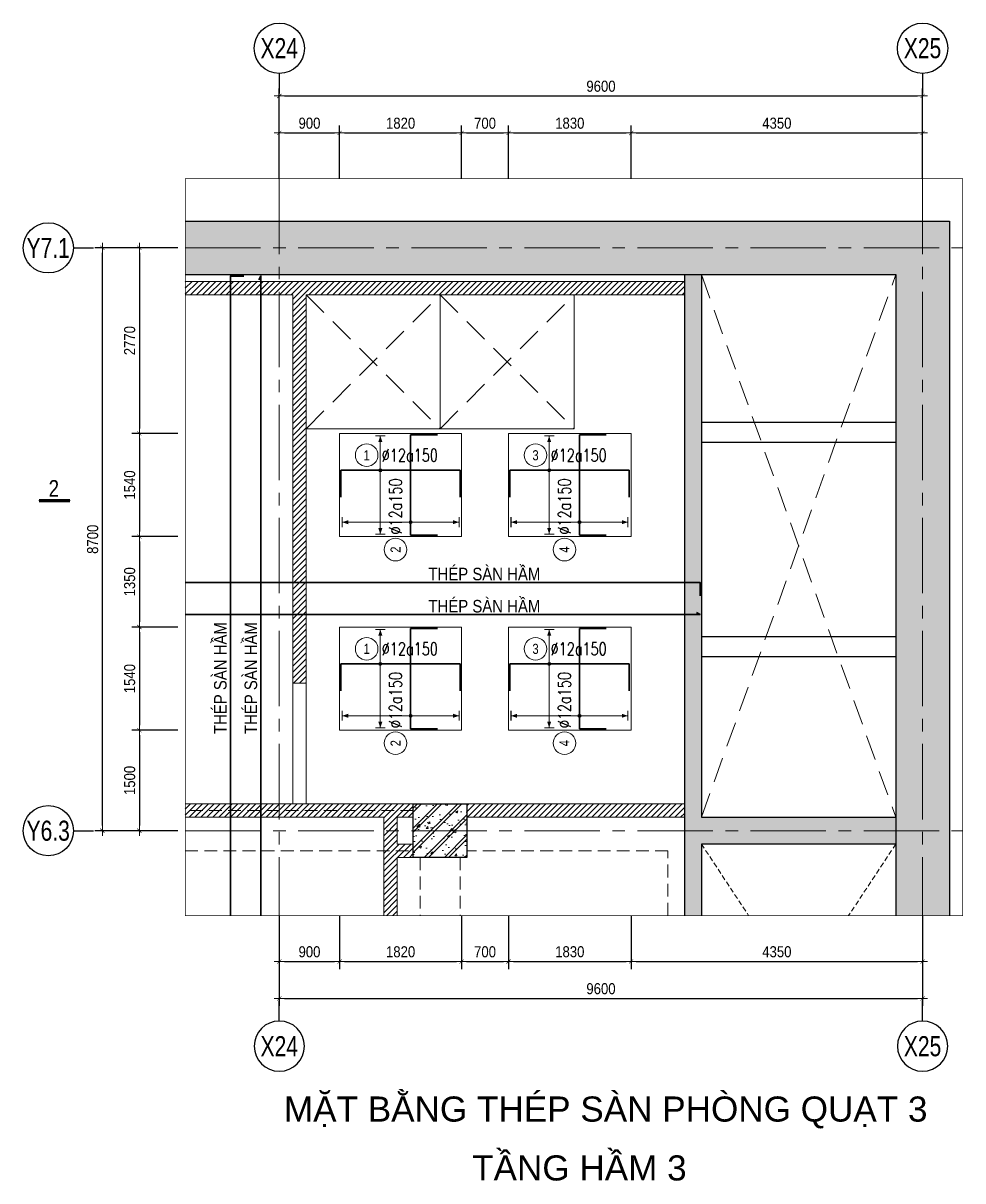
# Model space of a CAD drawing. Extents: x 517991 to 692152, y -83926 to 3506.
# Drawn here: x 517991 to 532014, y -61223 to -43942 of the extents above; entities that cross this region are included whole.
import ezdxf
from ezdxf.enums import TextEntityAlignment as Align

# ---------------------------------------------------------------- set-up
doc = ezdxf.new("R2010")
doc.units = 0
doc.header["$LTSCALE"] = 300
doc.header["$MEASUREMENT"] = 0
for name, pattern in [('CENTER2', [1.125, 0.75, -0.125, 0.125, -0.125]), ('DASHED2', [0.375, 0.25, -0.125]), ('HIDDEN', [0.375, 0.25, -0.125]), ('HIDDEN2', [4.7625, 3.175, -1.5875])]:
    doc.linetypes.add(name, pattern=pattern)
doc.layers.get('0').update_dxf_attribs({"linetype": 'CONTINUOUS'})
doc.layers.get('DEFPOINTS').update_dxf_attribs({"linetype": 'CONTINUOUS'})
for name, color, linetype, lineweight in [('00-TT.Dim', 8, 'CONTINUOUS', 13), ('B-CONTOUR2', 2, 'CONTINUOUS', 40), ('kata_thep - V', 2, 'CONTINUOUS', 35), ('NDC_S_AXIS', 5, 'CENTER2', 15), ('NDC_S_BEAM', 3, 'HIDDEN2', 20), ('NDC_S_DIM', 1, 'CONTINUOUS', 15), ('NDC_S_OPENING', 5, 'DASHED2', 15), ('NDC_S_REBAR', 4, 'CONTINUOUS', 35), ('NDC_S_SLAB', 2, 'CONTINUOUS', 18), ('NDC_S_VN TEXT', 7, 'CONTINUOUS', 9), ('NDC_S_WALL', 6, 'CONTINUOUS', 25)]:
    doc.layers.add(name, color=color, linetype=linetype, lineweight=lineweight)
doc.layers.add('A-SYM', color=7, linetype='CONTINUOUS')
doc.layers.add('NDC_S-COLUMN', color=4, linetype='CONTINUOUS')
doc.styles.add('ARIAL', font='arial.ttf', dxfattribs={"width": 0.8})
doc.styles.add('Heerim', font='', dxfattribs={"width": 0.8})
doc.styles.add('NDC_ARIAL', font='arial.ttf', dxfattribs={"width": 0.85})
doc.styles.add('NDC_ROMANS', font='romans.shx', dxfattribs={"width": 0.8})
doc.styles.get("Standard").update_dxf_attribs({"font": 'arial.ttf'})
doc.styles.get('Heerim').set_extended_font_data('Dotum')
doc.dimstyles.new('NDC_1-75', dxfattribs={"dimscale": 75, "dimtxt": 2.2, "dimasz": 1, "dimexe": 1.5, "dimexo": 0, "dimgap": 0.8, "dimtad": 1, "dimdec": 0, "dimdsep": 46, "dimtxsty": 'NDC_ARIAL', "dimblk": 'DIMMARK', "dimcen": 49999.938995, "dimdle": 1.5, "dimclrd": 1, "dimclre": 1, "dimclrt": 3, "dimadec": 0, "dimazin": 0, "dimtfac": 1, "dimtdec": 0, "dimtix": 1, "dimtmove": 1, "dimatfit": 3, "dimfxl": 1, "dimarcsym": 0})
pattern_1 = [(50, (-205660.52, -36898.2), (358.63009, -31.37607), [37.5, -412.5]), (355, (-205660.52, -36898.2), (-69.37567, 376.09607), [30, -330]), (100.4514, (-205630.64, -36900.8), (289.25469, 344.71977), [31.8701, -350.57106]), (46.1842, (-205660.52, -36798.2), (533.62052, -82.7595), [56.25, -618.75]), (96.6356, (-205616.06, -36805.1), (467.33135, 487.05894), [47.80514, -525.8565]), (351.1842, (-205660.5, -36798.2), (467.33097, 487.0593), [45, -495]), (21, (-205610.52, -36823.2), (298.45353, -201.30945), [37.5, -412.5]), (326, (-205610.52, -36823.2), (121.65767, 362.57502), [30, -330]), (71.4514, (-205585.65, -36839.96), (420.11131, 161.26525), [31.8701, -350.57106]), (37.5, (-205660.52, -36898.19), (6.079928, 166.446927), [0, -326, 0, -335, 0, -331.25]), (7.5, (-205660.52, -36898.19), (131.53477, 197.205856), [0, -191, 0, -318.5, 0, -126.25]), (327.5, (-205772.02, -36898.19), (266.911218, -11.277436), [0, -125, 0, -390, 0, -517.5]), (317.5, (-205822.02, -36898.2), (291.593085, 50.05249), [0, -162.5, 0, -259, 0, -367.5]), (45, (-205660.52, -36898.19), (-150.26019, 150.26019), []), (45, (-205660.52, -36836.94), (-150.26019, 150.26019), [])]

# ---------------------------------------------------------------- blocks, each defined once
blk = doc.blocks.new('*U1')
for q in [(0, 0), (0, 2)]:
    blk.add_line((0, 4), q)
blk.add_circle((0, 9), 5)
at = {"style": 'Heerim', "width": 0.8}
blk.add_attdef('NO', text='', height=4, dxfattribs=at).set_placement((-0.01, 9.02), align=Align.MIDDLE_CENTER)
blk = doc.blocks.new('DIMMARK')
at = {"layer": 'NDC_S_DIM', "color": 1}
blk.add_line((-1.5, 0), (1, 0), dxfattribs=at)
at = {"layer": 'NDC_S_DIM', "color": 2, "const_width": 0.1}
blk.add_lwpolyline([(-0.42, -0.42), (0.42, 0.42)], dxfattribs=at)
blk = doc.blocks.new('*D266')
at = {"layer": 'DEFPOINTS', "color": 0, "transparency": 16777216}
for p in [(520299, -47296), (519725, -50066), (520299, -50066)]:
    blk.add_point(p, dxfattribs=at)
at = {"layer": 'NDC_S_DIM', "color": 1, "lineweight": -2, "transparency": 16777216}
for p, q in [((520299, -47296), (519613, -47296)), ((519725, -47371), (519725, -49991)), ((520299, -50066), (519613, -50066))]:
    blk.add_line(p, q, dxfattribs=at)
at = {"layer": 'NDC_S_DIM', "color": 1, "lineweight": -2, "transparency": 16777216, "xscale": 75, "yscale": 75, "zscale": 75}
for p, rotation in [((519725, -47296), 90), ((519725, -50066), 270)]:
    blk.add_blockref('DIMMARK', p, dxfattribs=dict(at, rotation=rotation))
at = {"layer": 'NDC_S_DIM', "color": 3, "transparency": 16777216, "insert": (519581, -48681), "char_height": 165, "attachment_point": 5, "rotation": 90, "style": 'NDC_ARIAL'}
blk.add_mtext('2770', dxfattribs=at)
blk = doc.blocks.new('*D267')
at = {"layer": 'DEFPOINTS', "color": 0, "transparency": 16777216}
for p in [(520299, -50066), (519725, -51606), (520299, -51606)]:
    blk.add_point(p, dxfattribs=at)
at = {"layer": 'NDC_S_DIM', "color": 1, "lineweight": -2, "transparency": 16777216}
for p, q in [((520299, -50066), (519613, -50066)), ((519725, -50141), (519725, -51531)), ((520299, -51606), (519613, -51606))]:
    blk.add_line(p, q, dxfattribs=at)
at = {"layer": 'NDC_S_DIM', "color": 1, "lineweight": -2, "transparency": 16777216, "xscale": 75, "yscale": 75, "zscale": 75}
for p, rotation in [((519725, -50066), 90), ((519725, -51606), 270)]:
    blk.add_blockref('DIMMARK', p, dxfattribs=dict(at, rotation=rotation))
at = {"layer": 'NDC_S_DIM', "color": 3, "transparency": 16777216, "insert": (519581, -50836), "char_height": 165, "attachment_point": 5, "rotation": 90, "style": 'NDC_ARIAL'}
blk.add_mtext('1540', dxfattribs=at)
blk = doc.blocks.new('*D268')
at = {"layer": 'DEFPOINTS', "color": 0, "transparency": 16777216}
for p in [(520299, -51606), (519725, -52956), (520299, -52956)]:
    blk.add_point(p, dxfattribs=at)
at = {"layer": 'NDC_S_DIM', "color": 1, "lineweight": -2, "transparency": 16777216}
for p, q in [((520299, -51606), (519613, -51606)), ((519725, -51681), (519725, -52881)), ((520299, -52956), (519613, -52956))]:
    blk.add_line(p, q, dxfattribs=at)
at = {"layer": 'NDC_S_DIM', "color": 1, "lineweight": -2, "transparency": 16777216, "xscale": 75, "yscale": 75, "zscale": 75}
for p, rotation in [((519725, -51606), 90), ((519725, -52956), 270)]:
    blk.add_blockref('DIMMARK', p, dxfattribs=dict(at, rotation=rotation))
at = {"layer": 'NDC_S_DIM', "color": 3, "transparency": 16777216, "insert": (519581, -52281), "char_height": 165, "attachment_point": 5, "rotation": 90, "style": 'NDC_ARIAL'}
blk.add_mtext('1350', dxfattribs=at)
blk = doc.blocks.new('*D269')
at = {"layer": 'DEFPOINTS', "color": 0, "transparency": 16777216}
for p in [(520299, -52956), (519725, -54496), (520299, -54496)]:
    blk.add_point(p, dxfattribs=at)
at = {"layer": 'NDC_S_DIM', "color": 1, "lineweight": -2, "transparency": 16777216}
for p, q in [((520299, -52956), (519613, -52956)), ((519725, -53031), (519725, -54421)), ((520299, -54496), (519613, -54496))]:
    blk.add_line(p, q, dxfattribs=at)
at = {"layer": 'NDC_S_DIM', "color": 1, "lineweight": -2, "transparency": 16777216, "xscale": 75, "yscale": 75, "zscale": 75}
for p, rotation in [((519725, -52956), 90), ((519725, -54496), 270)]:
    blk.add_blockref('DIMMARK', p, dxfattribs=dict(at, rotation=rotation))
at = {"layer": 'NDC_S_DIM', "color": 3, "transparency": 16777216, "insert": (519581, -53726), "char_height": 165, "attachment_point": 5, "rotation": 90, "style": 'NDC_ARIAL'}
blk.add_mtext('1540', dxfattribs=at)
blk = doc.blocks.new('*D270')
at = {"layer": 'DEFPOINTS', "color": 0, "transparency": 16777216}
for p in [(520299, -54496), (519725, -55996), (520299, -55996)]:
    blk.add_point(p, dxfattribs=at)
at = {"layer": 'NDC_S_DIM', "color": 1, "lineweight": -2, "transparency": 16777216}
for p, q in [((520299, -54496), (519613, -54496)), ((519725, -54571), (519725, -55921)), ((520299, -55996), (519613, -55996))]:
    blk.add_line(p, q, dxfattribs=at)
at = {"layer": 'NDC_S_DIM', "color": 1, "lineweight": -2, "transparency": 16777216, "xscale": 75, "yscale": 75, "zscale": 75}
for p, rotation in [((519725, -54496), 90), ((519725, -55996), 270)]:
    blk.add_blockref('DIMMARK', p, dxfattribs=dict(at, rotation=rotation))
at = {"layer": 'NDC_S_DIM', "color": 3, "transparency": 16777216, "insert": (519581, -55246), "char_height": 165, "attachment_point": 5, "rotation": 90, "style": 'NDC_ARIAL'}
blk.add_mtext('1500', dxfattribs=at)
blk = doc.blocks.new('*D271')
at = {"layer": 'DEFPOINTS', "color": 0, "transparency": 16777216}
for p in [(519173, -47296), (520299, -47296), (520299, -55996)]:
    blk.add_point(p, dxfattribs=at)
at = {"layer": 'NDC_S_DIM', "color": 1, "lineweight": -2, "transparency": 16777216}
for p, q in [((520299, -47296), (519061, -47296)), ((519173, -55921), (519173, -47371)), ((520299, -55996), (519061, -55996))]:
    blk.add_line(p, q, dxfattribs=at)
at = {"layer": 'NDC_S_DIM', "color": 1, "lineweight": -2, "transparency": 16777216, "xscale": 75, "yscale": 75, "zscale": 75}
for p, rotation in [((519173, -47296), 90), ((519173, -55996), 270)]:
    blk.add_blockref('DIMMARK', p, dxfattribs=dict(at, rotation=rotation))
at = {"layer": 'NDC_S_DIM', "color": 3, "transparency": 16777216, "insert": (519029, -51646), "char_height": 165, "attachment_point": 5, "rotation": 90, "style": 'NDC_ARIAL'}
blk.add_mtext('8700', dxfattribs=at)
blk = doc.blocks.new('*D272')
at = {"layer": 'DEFPOINTS', "color": 0, "transparency": 16777216}
for p in [(522714, -45580), (521814, -46265), (522714, -46265)]:
    blk.add_point(p, dxfattribs=at)
at = {"layer": 'NDC_S_DIM', "color": 1, "lineweight": -2, "transparency": 16777216}
for p, q in [((521814, -46265), (521814, -45468)), ((521889, -45580), (522639, -45580)), ((522714, -46265), (522714, -45468))]:
    blk.add_line(p, q, dxfattribs=at)
at = {"layer": 'NDC_S_DIM', "color": 1, "lineweight": -2, "transparency": 16777216, "xscale": 75, "yscale": 75, "zscale": 75, "rotation": 180}
blk.add_blockref('DIMMARK', (521814, -45580), dxfattribs=at)
at = {"layer": 'NDC_S_DIM', "color": 1, "lineweight": -2, "transparency": 16777216, "xscale": 75, "yscale": 75, "zscale": 75}
blk.add_blockref('DIMMARK', (522714, -45580), dxfattribs=at)
at = {"layer": 'NDC_S_DIM', "color": 3, "transparency": 16777216, "insert": (522264, -45436), "char_height": 165, "attachment_point": 5, "style": 'NDC_ARIAL'}
blk.add_mtext('900', dxfattribs=at)
blk = doc.blocks.new('*D273')
at = {"layer": 'DEFPOINTS', "color": 0, "transparency": 16777216}
for p in [(524534, -45580), (522714, -46265), (524534, -46265)]:
    blk.add_point(p, dxfattribs=at)
at = {"layer": 'NDC_S_DIM', "color": 1, "lineweight": -2, "transparency": 16777216}
for p, q in [((522714, -46265), (522714, -45468)), ((522789, -45580), (524459, -45580)), ((524534, -46265), (524534, -45468))]:
    blk.add_line(p, q, dxfattribs=at)
at = {"layer": 'NDC_S_DIM', "color": 1, "lineweight": -2, "transparency": 16777216, "xscale": 75, "yscale": 75, "zscale": 75, "rotation": 180}
blk.add_blockref('DIMMARK', (522714, -45580), dxfattribs=at)
at = {"layer": 'NDC_S_DIM', "color": 1, "lineweight": -2, "transparency": 16777216, "xscale": 75, "yscale": 75, "zscale": 75}
blk.add_blockref('DIMMARK', (524534, -45580), dxfattribs=at)
at = {"layer": 'NDC_S_DIM', "color": 3, "transparency": 16777216, "insert": (523624, -45436), "char_height": 165, "attachment_point": 5, "style": 'NDC_ARIAL'}
blk.add_mtext('1820', dxfattribs=at)
blk = doc.blocks.new('*D274')
at = {"layer": 'DEFPOINTS', "color": 0, "transparency": 16777216}
for p in [(525234, -45580), (524534, -46265), (525234, -46265)]:
    blk.add_point(p, dxfattribs=at)
at = {"layer": 'NDC_S_DIM', "color": 1, "lineweight": -2, "transparency": 16777216}
for p, q in [((524534, -46265), (524534, -45468)), ((524609, -45580), (525159, -45580)), ((525234, -46265), (525234, -45468))]:
    blk.add_line(p, q, dxfattribs=at)
at = {"layer": 'NDC_S_DIM', "color": 1, "lineweight": -2, "transparency": 16777216, "xscale": 75, "yscale": 75, "zscale": 75, "rotation": 180}
blk.add_blockref('DIMMARK', (524534, -45580), dxfattribs=at)
at = {"layer": 'NDC_S_DIM', "color": 1, "lineweight": -2, "transparency": 16777216, "xscale": 75, "yscale": 75, "zscale": 75}
blk.add_blockref('DIMMARK', (525234, -45580), dxfattribs=at)
at = {"layer": 'NDC_S_DIM', "color": 3, "transparency": 16777216, "insert": (524884, -45436), "char_height": 165, "attachment_point": 5, "style": 'NDC_ARIAL'}
blk.add_mtext('700', dxfattribs=at)
blk = doc.blocks.new('*D275')
at = {"layer": 'DEFPOINTS', "color": 0, "transparency": 16777216}
for p in [(527064, -45580), (525234, -46265), (527064, -46265)]:
    blk.add_point(p, dxfattribs=at)
at = {"layer": 'NDC_S_DIM', "color": 1, "lineweight": -2, "transparency": 16777216}
for p, q in [((525234, -46265), (525234, -45468)), ((525309, -45580), (526989, -45580)), ((527064, -46265), (527064, -45468))]:
    blk.add_line(p, q, dxfattribs=at)
at = {"layer": 'NDC_S_DIM', "color": 1, "lineweight": -2, "transparency": 16777216, "xscale": 75, "yscale": 75, "zscale": 75, "rotation": 180}
blk.add_blockref('DIMMARK', (525234, -45580), dxfattribs=at)
at = {"layer": 'NDC_S_DIM', "color": 1, "lineweight": -2, "transparency": 16777216, "xscale": 75, "yscale": 75, "zscale": 75}
blk.add_blockref('DIMMARK', (527064, -45580), dxfattribs=at)
at = {"layer": 'NDC_S_DIM', "color": 3, "transparency": 16777216, "insert": (526149, -45436), "char_height": 165, "attachment_point": 5, "style": 'NDC_ARIAL'}
blk.add_mtext('1830', dxfattribs=at)
blk = doc.blocks.new('*D276')
at = {"layer": 'DEFPOINTS', "color": 0, "transparency": 16777216}
for p in [(531414, -45580), (527064, -46265), (531414, -46265)]:
    blk.add_point(p, dxfattribs=at)
at = {"layer": 'NDC_S_DIM', "color": 1, "lineweight": -2, "transparency": 16777216}
for p, q in [((527064, -46265), (527064, -45468)), ((527139, -45580), (531339, -45580)), ((531414, -46265), (531414, -45468))]:
    blk.add_line(p, q, dxfattribs=at)
at = {"layer": 'NDC_S_DIM', "color": 1, "lineweight": -2, "transparency": 16777216, "xscale": 75, "yscale": 75, "zscale": 75, "rotation": 180}
blk.add_blockref('DIMMARK', (527064, -45580), dxfattribs=at)
at = {"layer": 'NDC_S_DIM', "color": 1, "lineweight": -2, "transparency": 16777216, "xscale": 75, "yscale": 75, "zscale": 75}
blk.add_blockref('DIMMARK', (531414, -45580), dxfattribs=at)
at = {"layer": 'NDC_S_DIM', "color": 3, "transparency": 16777216, "insert": (529239, -45436), "char_height": 165, "attachment_point": 5, "style": 'NDC_ARIAL'}
blk.add_mtext('4350', dxfattribs=at)
blk = doc.blocks.new('*D277')
at = {"layer": 'DEFPOINTS', "color": 0, "transparency": 16777216}
for p in [(531414, -45029), (521814, -46265), (531414, -46265)]:
    blk.add_point(p, dxfattribs=at)
at = {"layer": 'NDC_S_DIM', "color": 1, "lineweight": -2, "transparency": 16777216}
for p, q in [((521814, -46265), (521814, -44916)), ((531414, -46265), (531414, -44916)), ((521889, -45029), (531339, -45029))]:
    blk.add_line(p, q, dxfattribs=at)
at = {"layer": 'NDC_S_DIM', "color": 1, "lineweight": -2, "transparency": 16777216, "xscale": 75, "yscale": 75, "zscale": 75, "rotation": 180}
blk.add_blockref('DIMMARK', (521814, -45029), dxfattribs=at)
at = {"layer": 'NDC_S_DIM', "color": 1, "lineweight": -2, "transparency": 16777216, "xscale": 75, "yscale": 75, "zscale": 75}
blk.add_blockref('DIMMARK', (531414, -45029), dxfattribs=at)
at = {"layer": 'NDC_S_DIM', "color": 3, "transparency": 16777216, "insert": (526614, -44884), "char_height": 165, "attachment_point": 5, "style": 'NDC_ARIAL'}
blk.add_mtext('9600', dxfattribs=at)
blk = doc.blocks.new('*D279')
at = {"layer": 'DEFPOINTS', "color": 0, "transparency": 16777216}
for p in [(521814, -57265), (522714, -57265), (522714, -57949)]:
    blk.add_point(p, dxfattribs=at)
at = {"layer": 'NDC_S_DIM', "color": 1, "lineweight": -2, "transparency": 16777216}
for p, q in [((521814, -57265), (521814, -58061)), ((522714, -57265), (522714, -58061)), ((521889, -57949), (522639, -57949))]:
    blk.add_line(p, q, dxfattribs=at)
at = {"layer": 'NDC_S_DIM', "color": 1, "lineweight": -2, "transparency": 16777216, "xscale": 75, "yscale": 75, "zscale": 75, "rotation": 180}
blk.add_blockref('DIMMARK', (521814, -57949), dxfattribs=at)
at = {"layer": 'NDC_S_DIM', "color": 1, "lineweight": -2, "transparency": 16777216, "xscale": 75, "yscale": 75, "zscale": 75}
blk.add_blockref('DIMMARK', (522714, -57949), dxfattribs=at)
at = {"layer": 'NDC_S_DIM', "color": 3, "transparency": 16777216, "insert": (522264, -57805), "char_height": 165, "attachment_point": 5, "style": 'NDC_ARIAL'}
blk.add_mtext('900', dxfattribs=at)
blk = doc.blocks.new('*D280')
at = {"layer": 'DEFPOINTS', "color": 0, "transparency": 16777216}
for p in [(522714, -57265), (524534, -57265), (524534, -57949)]:
    blk.add_point(p, dxfattribs=at)
at = {"layer": 'NDC_S_DIM', "color": 1, "lineweight": -2, "transparency": 16777216}
for p, q in [((522714, -57265), (522714, -58061)), ((524534, -57265), (524534, -58061)), ((522789, -57949), (524459, -57949))]:
    blk.add_line(p, q, dxfattribs=at)
at = {"layer": 'NDC_S_DIM', "color": 1, "lineweight": -2, "transparency": 16777216, "xscale": 75, "yscale": 75, "zscale": 75, "rotation": 180}
blk.add_blockref('DIMMARK', (522714, -57949), dxfattribs=at)
at = {"layer": 'NDC_S_DIM', "color": 1, "lineweight": -2, "transparency": 16777216, "xscale": 75, "yscale": 75, "zscale": 75}
blk.add_blockref('DIMMARK', (524534, -57949), dxfattribs=at)
at = {"layer": 'NDC_S_DIM', "color": 3, "transparency": 16777216, "insert": (523624, -57805), "char_height": 165, "attachment_point": 5, "style": 'NDC_ARIAL'}
blk.add_mtext('1820', dxfattribs=at)
blk = doc.blocks.new('*D281')
at = {"layer": 'DEFPOINTS', "color": 0, "transparency": 16777216}
for p in [(524534, -57265), (525234, -57265), (525234, -57949)]:
    blk.add_point(p, dxfattribs=at)
at = {"layer": 'NDC_S_DIM', "color": 1, "lineweight": -2, "transparency": 16777216}
for p, q in [((524534, -57265), (524534, -58061)), ((525234, -57265), (525234, -58061)), ((524609, -57949), (525159, -57949))]:
    blk.add_line(p, q, dxfattribs=at)
at = {"layer": 'NDC_S_DIM', "color": 1, "lineweight": -2, "transparency": 16777216, "xscale": 75, "yscale": 75, "zscale": 75, "rotation": 180}
blk.add_blockref('DIMMARK', (524534, -57949), dxfattribs=at)
at = {"layer": 'NDC_S_DIM', "color": 1, "lineweight": -2, "transparency": 16777216, "xscale": 75, "yscale": 75, "zscale": 75}
blk.add_blockref('DIMMARK', (525234, -57949), dxfattribs=at)
at = {"layer": 'NDC_S_DIM', "color": 3, "transparency": 16777216, "insert": (524884, -57805), "char_height": 165, "attachment_point": 5, "style": 'NDC_ARIAL'}
blk.add_mtext('700', dxfattribs=at)
blk = doc.blocks.new('*D282')
at = {"layer": 'DEFPOINTS', "color": 0, "transparency": 16777216}
for p in [(525234, -57265), (527064, -57265), (527064, -57949)]:
    blk.add_point(p, dxfattribs=at)
at = {"layer": 'NDC_S_DIM', "color": 1, "lineweight": -2, "transparency": 16777216}
for p, q in [((525234, -57265), (525234, -58061)), ((527064, -57265), (527064, -58061)), ((525309, -57949), (526989, -57949))]:
    blk.add_line(p, q, dxfattribs=at)
at = {"layer": 'NDC_S_DIM', "color": 1, "lineweight": -2, "transparency": 16777216, "xscale": 75, "yscale": 75, "zscale": 75, "rotation": 180}
blk.add_blockref('DIMMARK', (525234, -57949), dxfattribs=at)
at = {"layer": 'NDC_S_DIM', "color": 1, "lineweight": -2, "transparency": 16777216, "xscale": 75, "yscale": 75, "zscale": 75}
blk.add_blockref('DIMMARK', (527064, -57949), dxfattribs=at)
at = {"layer": 'NDC_S_DIM', "color": 3, "transparency": 16777216, "insert": (526149, -57804), "char_height": 165, "attachment_point": 5, "style": 'NDC_ARIAL'}
blk.add_mtext('1830', dxfattribs=at)
blk = doc.blocks.new('*D283')
at = {"layer": 'DEFPOINTS', "color": 0, "transparency": 16777216}
for p in [(527064, -57265), (531414, -57265), (531414, -57949)]:
    blk.add_point(p, dxfattribs=at)
at = {"layer": 'NDC_S_DIM', "color": 1, "lineweight": -2, "transparency": 16777216}
for p, q in [((527064, -57265), (527064, -58061)), ((531414, -57265), (531414, -58061)), ((527139, -57949), (531339, -57949))]:
    blk.add_line(p, q, dxfattribs=at)
at = {"layer": 'NDC_S_DIM', "color": 1, "lineweight": -2, "transparency": 16777216, "xscale": 75, "yscale": 75, "zscale": 75, "rotation": 180}
blk.add_blockref('DIMMARK', (527064, -57949), dxfattribs=at)
at = {"layer": 'NDC_S_DIM', "color": 1, "lineweight": -2, "transparency": 16777216, "xscale": 75, "yscale": 75, "zscale": 75}
blk.add_blockref('DIMMARK', (531414, -57949), dxfattribs=at)
at = {"layer": 'NDC_S_DIM', "color": 3, "transparency": 16777216, "insert": (529239, -57804), "char_height": 165, "attachment_point": 5, "style": 'NDC_ARIAL'}
blk.add_mtext('4350', dxfattribs=at)
blk = doc.blocks.new('*D278')
at = {"layer": 'DEFPOINTS', "color": 0, "transparency": 16777216}
for p in [(521814, -57265), (531414, -57265), (531414, -58501)]:
    blk.add_point(p, dxfattribs=at)
at = {"layer": 'NDC_S_DIM', "color": 1, "lineweight": -2, "transparency": 16777216}
for p, q in [((521814, -57265), (521814, -58613)), ((531414, -57265), (531414, -58613)), ((521889, -58501), (531339, -58501))]:
    blk.add_line(p, q, dxfattribs=at)
at = {"layer": 'NDC_S_DIM', "color": 1, "lineweight": -2, "transparency": 16777216, "xscale": 75, "yscale": 75, "zscale": 75, "rotation": 180}
blk.add_blockref('DIMMARK', (521814, -58501), dxfattribs=at)
at = {"layer": 'NDC_S_DIM', "color": 1, "lineweight": -2, "transparency": 16777216, "xscale": 75, "yscale": 75, "zscale": 75}
blk.add_blockref('DIMMARK', (531414, -58501), dxfattribs=at)
at = {"layer": 'NDC_S_DIM', "color": 3, "transparency": 16777216, "insert": (526614, -58356), "char_height": 165, "attachment_point": 5, "style": 'NDC_ARIAL'}
blk.add_mtext('9600', dxfattribs=at)
blk = doc.blocks.new('*U315')
h = blk.add_hatch(color=1)
edge = h.paths.add_edge_path()
edge.add_arc((0, 0), 0.3, 0, 360)
at = {"layer": 'NDC_S_DIM', "color": 1}
for q in [(0, 6.84), (0, -12.69)]:
    blk.add_line((0, 0), q, dxfattribs=at)
for points in [[(-1, 6.84, 0.2, 0.2, 0), (1, 6.84, 0, 0, 0)], [(-1, -12.69, 0.2, 0.2, 0), (1, -12.69, 0, 0, 0)]]:
    blk.add_lwpolyline(points, format="xyseb", dxfattribs=at)
at = {"layer": 'NDC_S_DIM'}
blk.add_circle((-2.72, 3), 2.25, dxfattribs=at)
at = {"layer": 'NDC_S_DIM', "color": 1}
blk.add_circle((0, 0), 0.3, dxfattribs=at)
for points in [[(-0.4, 5.64), (0, 6.84), (0.4, 5.64)], [(-0.4, -11.49), (0, -12.69), (0.4, -11.49)]]:
    blk.add_solid(points, dxfattribs=at)
at = {"layer": 'NDC_S_REBAR'}
for p, q in [((0, 0), (-7.84, 0)), ((-7.84, 0), (-7.84, -5.33)), ((0, 0), (15.9, 0)), ((15.9, 0), (15.9, -5.33))]:
    blk.add_line(p, q, dxfattribs=at)
at = {"layer": 'NDC_S_VN TEXT', "style": 'ARIAL', "width": 0.8}
blk.add_attdef('KHT', text='', height=2, dxfattribs=at).set_placement((-2.72, 3), align=Align.MIDDLE_CENTER)
at = {"layer": 'NDC_S_VN TEXT', "color": 3, "style": 'NDC_ROMANS', "width": 0.75}
blk.add_attdef('DKT', (0.28, 1.75), '', height=2.5, dxfattribs=at)
blk = doc.blocks.new('*U314')
h = blk.add_hatch(color=1)
edge = h.paths.add_edge_path()
edge.add_arc((0, 0), 0.3, 0, 360)
at = {"layer": 'NDC_S_DIM', "color": 1}
for q in [(0, 13.63), (0, -9.63)]:
    blk.add_line((0, 0), q, dxfattribs=at)
for points in [[(-1, 13.63, 0.2, 0.2, 0), (1, 13.63, 0, 0, 0)], [(-1, -9.63, 0.2, 0.2, 0), (1, -9.63, 0, 0, 0)]]:
    blk.add_lwpolyline(points, format="xyseb", dxfattribs=at)
at = {"layer": 'NDC_S_DIM'}
blk.add_circle((-5.46, 3), 2.25, dxfattribs=at)
at = {"layer": 'NDC_S_DIM', "color": 1}
blk.add_circle((0, 0), 0.3, dxfattribs=at)
for points in [[(-0.4, 12.43), (0, 13.63), (0.4, 12.43)], [(-0.4, -8.43), (0, -9.63), (0.4, -8.43)]]:
    blk.add_solid(points, dxfattribs=at)
at = {"layer": 'NDC_S_REBAR'}
for p, q in [((0, 0), (-2.6, 0)), ((-2.6, 0), (-2.6, -5.33)), ((0, 0), (17.4, 0)), ((17.4, 0), (17.4, -5.33))]:
    blk.add_line(p, q, dxfattribs=at)
at = {"layer": 'NDC_S_VN TEXT', "style": 'ARIAL', "width": 0.8}
blk.add_attdef('KHT', text='', height=2, dxfattribs=at).set_placement((-5.46, 3), align=Align.MIDDLE_CENTER)
at = {"layer": 'NDC_S_VN TEXT', "color": 3, "style": 'NDC_ROMANS', "width": 0.75}
blk.add_attdef('DKT', (-2.46, 1.75), '', height=2.5, dxfattribs=at)
blk = doc.blocks.new('*U340')
at = {"color": 0, "linetype": 'ByBlock', "lineweight": -2}
blk.add_line((-3.65, 0), (1, 0), dxfattribs=at)
at = {"ltscale": 0.005, "const_width": 0.5}
blk.add_lwpolyline([(1, 0), (-3.65, 0)], dxfattribs=at)
at = {"color": 0, "linetype": 'ByBlock', "lineweight": -2, "style": 'ARIAL', "width": 0.8}
blk.add_attdef('DETAIL', text='', height=2.5, dxfattribs=at).set_placement((-0.64, 1.82), align=Align.MIDDLE_RIGHT)

msp = doc.modelspace()

# ---------------------------------------------------------------- hatches: boundary and pattern name
at = {"layer": '00-TT.Dim'}
h = msp.add_hatch(dxfattribs=at)
h.set_pattern_fill('BT-01', color=256, scale=50, pattern_type=2)
h.set_pattern_definition(pattern_1)
h.paths.add_polyline_path([(520409.5, -46896.1), (531813.7, -46896.1), (531813.7, -57264.6), (531013.7, -57264.6), (531013.7, -47696.1), (520409.5, -47696.1)])
h = msp.add_hatch(dxfattribs=at)
h.set_pattern_fill('BT-01', color=256, scale=50, pattern_type=2)
h.set_pattern_definition(pattern_1)
h.paths.add_polyline_path([(531013.7, -55796.1), (528113.7, -55796.1), (528113.7, -47696.1), (527863.7, -47696.1), (527863.7, -57264.6), (528113.7, -57264.6), (528113.7, -56196.1), (531013.7, -56196.1)])
h.paths.add_polyline_path([(531013.7, -47696.1), (531013.7, -55796.1), (531013.7, -47696.1)])
h = msp.add_hatch(dxfattribs=at)
h.set_pattern_fill('ANSI31', color=256, scale=500)
h.set_pattern_definition([(45, (-205660.525, -36898.19), (-44.194174, 44.194174), [])])
h.paths.add_polyline_path([(523573.7, -55796.1), (523813.7, -55796.1), (523813.7, -56196.1), (523573.7, -56196.1)])
h.paths.add_polyline_path([(524613.7, -55596.1), (524613.7, -55796.1), (527863.7, -55796.1), (527863.7, -55596.1)])
h.paths.add_polyline_path([(522013.7, -53796.1), (522213.7, -53796.1), (522213.7, -47996.1), (527863.7, -47996.1), (527863.7, -47796.1), (520409.5, -47796.1), (520409.5, -47996.1), (522013.7, -47996.1)])
h.paths.add_polyline_path([(523813.7, -55596.1), (520409.5, -55596.1), (520409.5, -55796.1), (523373.7, -55796.1), (523373.7, -57264.6), (523573.7, -57264.6), (523573.7, -56396.1), (523813.7, -56396.1)])
h = msp.add_hatch(dxfattribs=at)
h.set_pattern_fill('BT-01', color=256, scale=50, pattern_type=2)
h.set_pattern_definition(pattern_1)
h.paths.add_polyline_path([(523813.7, -55596.1), (524613.7, -55596.1), (524613.7, -56396.1), (523813.7, -56396.1)])

# ---------------------------------------------------------------- linework, layer by layer
for points in [[(528113.7, -49896.1), (531013.7, -49896.1)], [(528113.7, -50196.1), (531013.7, -50196.1)], [(528113.7, -53096.1), (531013.7, -53096.1)], [(528113.7, -53396.1), (531013.7, -53396.1)]]:
    msp.add_lwpolyline(points)
at = {"layer": 'B-CONTOUR2', "color": 0, "const_width": 10}
msp.add_lwpolyline([(520409.5, -46264.6), (532009.5, -46264.6), (532009.5, -57264.6), (520409.5, -57264.6)], close=True, dxfattribs=at)
at = {"layer": 'NDC_S-COLUMN'}
msp.add_lwpolyline([(523813.7, -55596.1), (524613.7, -55596.1), (524613.7, -56396.1), (523813.7, -56396.1)], close=True, dxfattribs=at)
at = {"layer": 'NDC_S_AXIS', "ltscale": 5}
for points in [[(521813.7, -46264.6), (521813.7, -57264.6)], [(531413.7, -46264.6), (531413.7, -57264.6)], [(520409.5, -47296.1), (532009.5, -47296.1)], [(520409.5, -55996.1), (532009.5, -55996.1)]]:
    msp.add_lwpolyline(points, dxfattribs=at)
at = {"layer": 'NDC_S_BEAM', "ltscale": 0.2}
for points in [[(523813.7, -55696.1), (520409.5, -55696.1)], [(520409.5, -56296.1), (523813.7, -56296.1)], [(527613.7, -57264.6), (527613.7, -56296.1), (524613.7, -56296.1)], [(523913.7, -56396.1), (523913.7, -57264.6)], [(524513.7, -56396.1), (524513.7, -57264.6)]]:
    msp.add_lwpolyline(points, dxfattribs=at)
at = {"layer": 'NDC_S_DIM'}
for points in [[(520409.5, -47796.1), (527863.7, -47796.1)], [(520409.5, -47996.1), (522013.7, -47996.1), (522013.7, -55596.1)], [(522213.7, -55596.1), (522213.7, -47996.1), (527863.7, -47996.1)], [(522013.7, -53796.1), (522213.7, -53796.1)], [(520409.5, -55596.1), (527863.7, -55596.1)], [(520409.5, -55796.1), (523373.7, -55796.1), (523373.7, -57264.6)], [(523813.7, -55796.1), (523573.7, -55796.1), (523573.7, -56196.1), (523813.7, -56196.1)], [(524613.7, -55796.1), (527863.7, -55796.1)], [(523573.7, -57264.6), (523573.7, -56396.1), (523813.7, -56396.1)]]:
    msp.add_lwpolyline(points, dxfattribs=at)
at = {"layer": 'NDC_S_OPENING', "ltscale": 5}
for points in [[(528113.7, -47696.1), (531013.7, -55796.1)], [(528113.7, -55796.1), (531013.7, -47696.1)], [(522213.7, -49996.1), (524213.7, -47996.1)], [(522213.7, -47996.1), (524213.7, -49996.1)], [(524213.7, -47996.1), (526213.7, -49996.1)], [(524213.7, -49996.1), (526213.7, -47996.1)]]:
    msp.add_lwpolyline(points, dxfattribs=at)
at = {"layer": 'NDC_S_OPENING'}
for points in [[(528113.7, -56196.1), (528818, -57264.6)], [(531013.7, -56196.1), (530309.5, -57264.6)]]:
    msp.add_lwpolyline(points, dxfattribs=at)
at = {"layer": 'NDC_S_REBAR'}
for points in [[(521284.5, -47716.1), (521084.5, -47716.1), (521084.5, -57264.6)], [(521507.7, -47772.2), (521540.1, -47716.1), (521540.1, -57264.6)], [(528093.7, -52491.1), (528093.7, -52291.1), (520409.5, -52291.1)], [(528037.6, -52739), (528093.7, -52771.4), (520409.5, -52771.4)]]:
    msp.add_lwpolyline(points, dxfattribs=at)
at = {"layer": 'NDC_S_SLAB'}
for points in [[(522213.7, -47996.1), (524213.7, -47996.1), (524213.7, -49996.1), (522213.7, -49996.1)], [(524213.7, -49996.1), (526213.7, -49996.1), (526213.7, -47996.1), (524213.7, -47996.1)], [(522713.7, -50066.1), (524533.7, -50066.1), (524533.7, -51606.1), (522713.7, -51606.1)], [(525233.7, -50066.1), (527063.7, -50066.1), (527063.7, -51606.1), (525233.7, -51606.1)], [(522713.7, -52956.1), (524533.7, -52956.1), (524533.7, -54496.1), (522713.7, -54496.1)], [(525233.7, -52956.1), (527063.7, -52956.1), (527063.7, -54496.1), (525233.7, -54496.1)]]:
    msp.add_lwpolyline(points, close=True, dxfattribs=at)
at = {"layer": 'NDC_S_WALL'}
for points in [[(520409.5, -46896.1), (531813.7, -46896.1), (531813.7, -57264.6)], [(520409.5, -47696.1), (531013.7, -47696.1), (531013.7, -57264.6)], [(527863.7, -57264.6), (527863.7, -47696.1)], [(528113.7, -47696.1), (528113.7, -55796.1), (531013.7, -55796.1)], [(531013.7, -56196.1), (528113.7, -56196.1), (528113.7, -57264.6)]]:
    msp.add_lwpolyline(points, dxfattribs=at)

# ---------------------------------------------------------------- block references
at = {"xscale": 75, "yscale": 75, "zscale": 75}
for p, values in [((523321.4, -50616.8), {'KHT': '1', 'DKT': '%%c12a150'}), ((525841.4, -50616.8), {'KHT': '3', 'DKT': '%%c12a150'}), ((523321.4, -53506.8), {'KHT': '1', 'DKT': '%%c12a150'}), ((525841.4, -53506.8), {'KHT': '3', 'DKT': '%%c12a150'})]:
    msp.add_blockref('*U315', p, dxfattribs=at).add_auto_attribs(values)
at = {"layer": 'A-SYM', "xscale": 75, "yscale": 75, "zscale": 75}
for p, values in [((521813.7, -44991.6), {'NO': 'X24'}), ((531413.7, -44991.6), {'NO': 'X25'})]:
    msp.add_blockref('*U1', p, dxfattribs=at).add_auto_attribs(values)
at = {"layer": 'A-SYM'}
ref = msp.add_blockref('*U1', (519041.1, -47296.1), dxfattribs=dict(at, xscale=75, yscale=75, zscale=75, rotation=90))
ref.add_attrib('NO', 'Y7.1', dxfattribs={"layer": '0', "height": 300, "style": 'Heerim', "width": 0.8}).set_placement((518364.8, -47296.5), align=Align.MIDDLE_CENTER)
ref = msp.add_blockref('*U1', (519041.1, -55996.1), dxfattribs=dict(at, xscale=75, yscale=75, zscale=75, rotation=90))
ref.add_attrib('NO', 'Y6.3', dxfattribs={"layer": '0', "height": 300, "style": 'Heerim', "width": 0.8}).set_placement((518364.8, -55996.5), align=Align.MIDDLE_CENTER)
ref = msp.add_blockref('*U1', (521813.7, -58537.6), dxfattribs=dict(at, xscale=-75, yscale=75, zscale=75, rotation=180))
ref.add_attrib('NO', 'X24', dxfattribs={"layer": '0', "height": 300, "style": 'Heerim', "width": 0.8}).set_placement((521813.3, -59213.5), align=Align.MIDDLE_CENTER)
ref = msp.add_blockref('*U1', (531413.7, -58537.6), dxfattribs=dict(at, xscale=-75, yscale=75, zscale=75, rotation=180))
ref.add_attrib('NO', 'X25', dxfattribs={"layer": '0', "height": 300, "style": 'Heerim', "width": 0.8}).set_placement((531413.3, -59213.5), align=Align.MIDDLE_CENTER)
at = {"layer": 'kata_thep - V', "xscale": 75, "yscale": 75, "zscale": 75, "rotation": 90}
for p, values in [((523773.7, -51391), {'KHT': '2', 'DKT': '%%c12a150'}), ((526293.7, -51391), {'KHT': '4', 'DKT': '%%c12a150'}), ((523773.7, -54281), {'KHT': '2', 'DKT': '%%c12a150'}), ((526293.7, -54281), {'KHT': '4', 'DKT': '%%c12a150'})]:
    msp.add_blockref('*U314', p, dxfattribs=at).add_auto_attribs(values)
at = {"layer": 'NDC_S_VN TEXT', "xscale": 100, "yscale": 100, "zscale": 100}
msp.add_blockref('*U340', (518590.5, -51069.5), dxfattribs=at).add_auto_attribs({'DETAIL': '2'})

# ---------------------------------------------------------------- texts
at = {"style": 'NDC_ARIAL', "width": 0.85}
for p in [(524039.1, -52258.6), (524039.1, -52738.9)]:
    msp.add_text('THÉP SÀN HẦM', height=187.5, dxfattribs=at).set_placement(p)
for p in [(521027.4, -54553.7), (521483, -54553.7)]:
    msp.add_text('THÉP SÀN HẦM', height=187.5, rotation=90, dxfattribs=at).set_placement(p)
at = {"linetype": 'HIDDEN'}
for s, p in [('MẶT BẰNG THÉP SÀN PHÒNG QUẠT 3', (521882.3, -60339.2)), ('TẦNG HẦM 3', (524691.3, -61218))]:
    msp.add_text(s, height=375, dxfattribs=at).set_placement(p)

# ---------------------------------------------------------------- dimensions: what is measured, and where the dimension line sits
at = {"layer": 'NDC_S_DIM'}
for base, p1, p2, picture, middle in [((531413.7, -45028.6), (521813.7, -46264.6), (531413.7, -46264.6), '*D277', (526613.7, -44884.3)), ((522713.7, -45580.4), (521813.7, -46264.6), (522713.7, -46264.6), '*D272', (522263.7, -45436.1)), ((524533.7, -45580.4), (522713.7, -46264.6), (524533.7, -46264.6), '*D273', (523623.7, -45436.1)), ((525233.7, -45580.4), (524533.7, -46264.6), (525233.7, -46264.6), '*D274', (524883.7, -45436.1)), ((527063.7, -45580.4), (525233.7, -46264.6), (527063.7, -46264.6), '*D275', (526148.7, -45436.1)), ((531413.7, -45580.4), (527063.7, -46264.6), (531413.7, -46264.6), '*D276', (529238.7, -45436.1)), ((522713.7, -57948.8), (521813.7, -57264.6), (522713.7, -57264.6), '*D279', (522263.7, -57804.5)), ((531413.7, -58500.6), (521813.7, -57264.6), (531413.7, -57264.6), '*D278', (526613.7, -58356.3)), ((524533.7, -57948.8), (522713.7, -57264.6), (524533.7, -57264.6), '*D280', (523623.7, -57804.5)), ((525233.7, -57948.8), (524533.7, -57264.6), (525233.7, -57264.6), '*D281', (524883.7, -57804.5)), ((527063.7, -57948.8), (525233.7, -57264.6), (527063.7, -57264.6), '*D282', (526148.7, -57804.5)), ((531413.7, -57948.8), (527063.7, -57264.6), (531413.7, -57264.6), '*D283', (529238.7, -57804.5))]:
    dim = msp.add_linear_dim(base=base, p1=p1, p2=p2, dimstyle='NDC_1-75', dxfattribs=at)
    dim.commit()
    dim.dimension.update_dxf_attribs({"geometry": picture, "text_midpoint": middle})
for base, p1, p2, picture, middle in [((519173.5, -47296.1), (520298.8, -55996.1), (520298.8, -47296.1), '*D271', (519029.2, -51646.1)), ((519725.3, -50066.1), (520298.8, -47296.1), (520298.8, -50066.1), '*D266', (519581, -48681.1)), ((519725.3, -51606.1), (520298.8, -50066.1), (520298.8, -51606.1), '*D267', (519581, -50836.1)), ((519725.3, -52956.1), (520298.8, -51606.1), (520298.8, -52956.1), '*D268', (519581, -52281.1)), ((519725.3, -54496.1), (520298.8, -52956.1), (520298.8, -54496.1), '*D269', (519581, -53726.1)), ((519725.3, -55996.1), (520298.8, -54496.1), (520298.8, -55996.1), '*D270', (519581, -55246.1))]:
    dim = msp.add_linear_dim(base=base, p1=p1, p2=p2, angle=90, dimstyle='NDC_1-75', dxfattribs=at)
    dim.commit()
    dim.dimension.update_dxf_attribs({"geometry": picture, "text_midpoint": middle})

doc.saveas('drawing.dxf')
